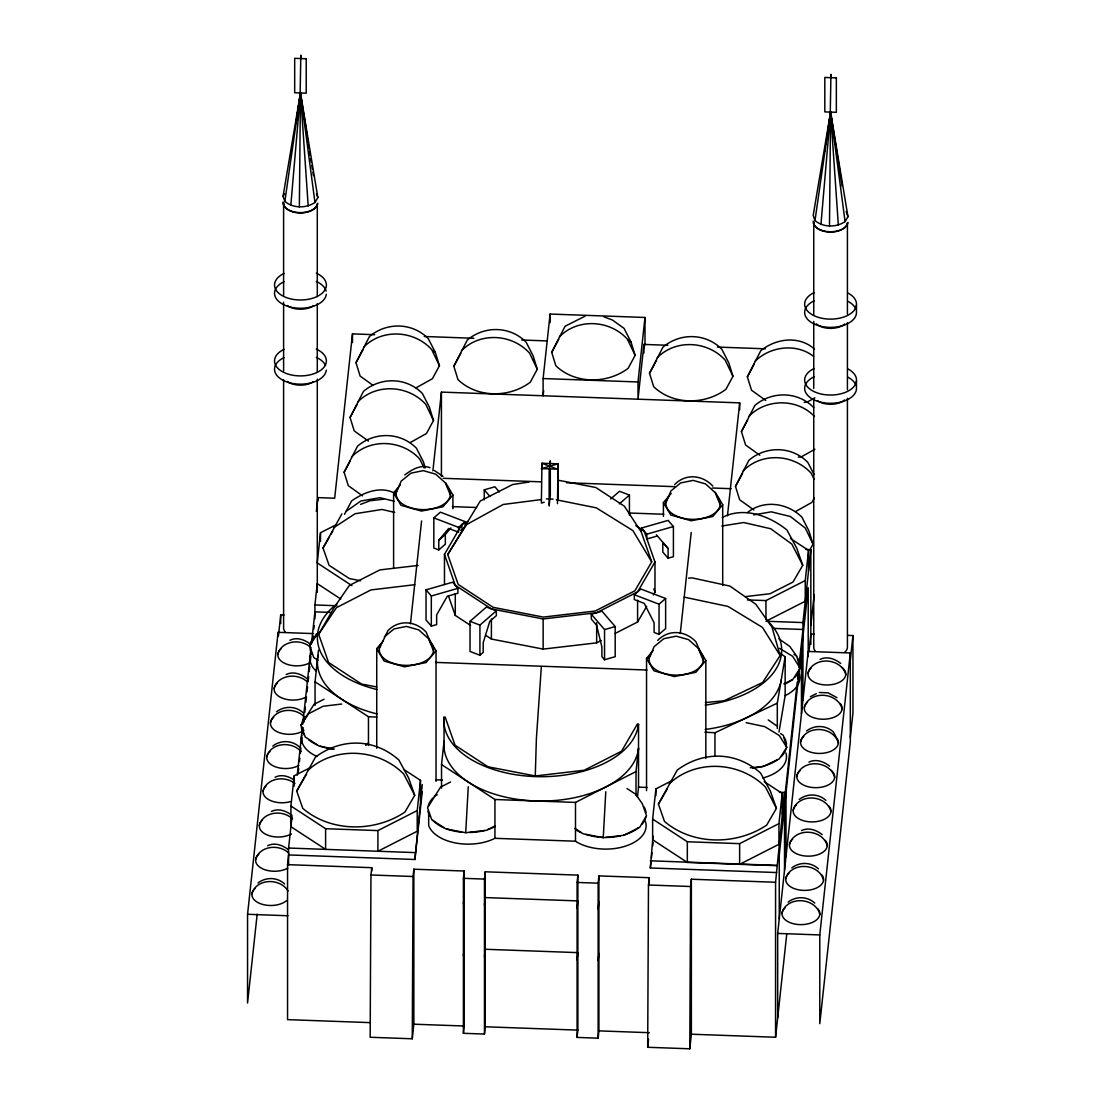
<?xml version="1.0" encoding="UTF-8"?>
<svg xmlns="http://www.w3.org/2000/svg" width="1104" height="1104" viewBox="0 0 1104 1104"><rect width="100%" height="100%" fill="white"/><g stroke="black" fill="none" stroke-linecap="round" stroke-linejoin="round"><path stroke-width="1.5" d="M370.033 1022.621L287.551 1019.641L287.551 864.653L371.758 867.689L370.958 874.975L370.171 1037.263L412.275 1038.781L413.848 1024.195L413.848 869.207L464.204 871.028L464.204 1026.016L463.404 1033.303L484.463 1034.062L485.249 1026.775L485.249 871.787L577.875 875.127L577.875 1030.115L577.088 1037.415L598.133 1038.174L598.92 1030.874L598.92 875.886L649.276 877.708L649.276 884.594M412.275 1038.781L413.062 876.507L413.848 869.207M779.479 792.272L784.53 792.451L775.574 882.262L691.366 879.226L691.366 1034.213L689.793 1048.8L647.689 1047.282L648.476 884.994L649.276 877.708M689.793 1048.8L690.58 886.512L691.366 879.226M299.363 206.959L300.454 92.971L317.842 197.547L314.957 202.487C306.056 208.463 293.153 208.49 284.86 201.397L283.066 196.291L300.454 92.971L307.064 135.13M829.49 226.099L830.581 112.111L847.969 216.688L845.084 221.614C836.183 227.603 823.28 227.631 814.987 220.538L813.193 215.432L830.581 112.111L842.214 186.286M495.047 825.916L486.422 830.305L465.722 832.72L468.262 786.793M637.45 723.907L621.566 751.203L584.168 770.261L535.274 775.96L536.392 738.562L541.291 667.437M627.031 788.56L635.573 794.149L642.321 803.712L646.502 815.649L639.768 827.213L623.939 835.273L603.239 837.688L605.792 791.747M299.488 104.839L299.764 101.444M300.04 98.063L300.454 92.971L314.957 202.487M830.029 118.887L830.581 112.111L845.084 221.614M290.821 205.303L300.454 92.971L301.309 101.513M820.948 224.429L830.581 112.111L831.436 120.64M308.195 205.924L300.454 92.971L300.095 96.31L300.812 55.2L300.812 58.65M257.177 914.153L247.558 1003.012L247.558 914.291L278.084 632.33L313.453 633.599M278.429 635.973L280.72 614.914L284.087 615.025M316.351 511.318L317.842 497.614L334.678 498.221L352.48 333.891L374.698 334.691M290.918 806.017L325.597 828.704L325.597 849.376L290.918 826.675L290.918 806.017L294.188 775.808L310.817 767.335M335.63 525.035L320.505 532.735L317.234 562.943L351.914 585.631M288.599 865.26L288.599 848.038L292.008 816.615M314.916 618.737L314.916 604.964L317.234 583.602L340.819 599.044M287.551 864.653L288.599 854.924L414.911 859.492L422.252 791.651M297.238 775.201L302.399 727.564M302.758 724.155L310.873 649.29M311.425 644.184L314.916 611.851L330.289 612.403M298.163 773.504L298.715 768.398M299.446 761.594L299.819 758.2M300.371 753.107L300.923 748.001M301.475 742.909L302.027 737.803M302.579 732.711L303.131 727.605M303.683 722.513L304.235 717.407M304.787 712.315L305.339 707.209M305.891 702.116L306.443 697.024M306.995 691.918L307.547 686.826M308.099 681.72L308.651 676.628M309.203 671.522L309.755 666.43M310.307 661.324L310.859 656.231M312.515 640.927L313.067 635.835M313.812 629.004L314.185 625.582M315.054 705.428L315.054 681.803L318.476 650.242M410.467 623.691L421.59 520.978M432.892 470.842L441.421 392.099L739.694 402.863L739.694 409.75M417.215 810.571L377.913 830.594L377.913 851.267L417.215 831.243L417.215 810.571L420.486 780.362L403.843 769.474M414.911 859.492L422.266 784.599M441.531 788.187L441.531 764.561L444.043 741.308A97.428 56.249 0 0 0 535.205 800.952A97.428 56.249 0 0 0 638.526 748.319L636.014 771.572L636.014 795.197M463.404 1033.303L463.404 878.315L464.204 871.028M463.404 904.121L464.204 896.821M463.404 955.816L464.204 948.515M484.463 1034.062L484.463 879.074L485.249 871.787M484.463 904.88L485.249 897.58L577.875 900.919L577.088 908.219M543.679 390.637L543.113 395.77L543.113 378.548L550.096 314.047L644.984 317.469L644.984 345.028M484.463 956.575L485.249 949.274L577.875 952.628L577.088 959.914M549.281 504.694L550.303 495.296L550.303 469.462M577.088 1037.415L577.088 882.427L577.875 875.127M667.865 345.276L643.922 344.42L638.002 399.193L638.002 381.97L644.984 317.469M598.133 1038.174L598.133 883.186L598.92 875.886M598.133 908.978L598.92 901.678M598.133 960.673L598.92 953.387M637.45 797.102L638.526 787.138L638.526 723.948A97.428 56.249 0 0 1 535.205 776.581A97.428 56.249 0 0 1 444.043 716.938L444.043 749.74M776.623 865.646L687.323 862.431L652.63 839.73L652.63 819.071L655.9 788.863L672.529 780.39M776.623 872.546L650.325 867.979L653.002 836.101M650.325 867.979L650.877 862.9M651.429 857.808L651.981 852.716M652.712 845.94L653.071 842.545M680.271 633.42L691.214 532.432M647.689 1047.282L648.572 1039.181M727.453 515.844L739.694 402.863M838.336 225.064L830.581 112.111L830.222 115.437L830.939 74.341L830.939 77.777M778.941 823.625L739.639 843.649L739.639 864.322L778.941 844.298L778.941 823.625L782.212 793.417L764.175 781.618M767.473 620.476L805.258 601.225L805.258 580.552L808.528 550.344L790.492 538.545M802.953 700.074L802.953 622.573L810.847 549.654L805.796 549.475M784.53 799.613L797.24 682.217M797.612 678.808L797.971 675.413M798.896 666.899L802.953 629.473L773.932 628.424M810.847 625.388L814.186 594.587M777.685 1017.805L777.685 933.418L808.211 651.457L850.315 652.975L850.315 741.709L819.789 1023.67L819.789 934.936L850.315 652.975M808.915 651.871L810.847 634.041L814.214 634.165M691.366 1034.213L775.574 1037.249L786.752 934.081M850.315 659.875L852.95 635.559L847.9 635.38M850.315 737.362L852.95 713.06L852.95 635.559M284.86 201.397L300.454 92.971L300.509 98.09M814.987 220.538L830.581 112.111L830.663 118.942M295.941 123.51L300.454 92.971M824.826 151.124L825.323 147.729M825.82 144.334L826.33 140.939M826.827 137.558L827.324 134.164M827.834 130.769L830.581 112.111M777.299 728.474L777.299 703.165L785.151 656.783L779.755 653.002M778.982 732.035L785.151 695.603L785.151 656.783M396.157 492.895L401.166 481.165L410.881 473.174L423.246 470.649L435.625 474.127L445.34 482.848L450.349 494.965A26.924 15.539 0 0 1 421.659 509.565A27.365 15.801 0 0 1 396.157 492.895A26.924 15.539 0 0 1 398.351 487.582M379.293 648.669L387.904 630.674C398.944 619.206 415.725 620.89 426.172 632.137L430.657 642.776A27.365 15.801 0 0 1 433.486 650.739A26.924 15.539 0 0 1 404.782 665.339A27.365 15.801 0 0 1 379.293 648.669A26.924 15.539 0 0 1 380.618 644.667M665.96 502.637L670.97 490.907L680.699 482.917L693.064 480.392L705.428 483.856L715.157 492.591L720.153 504.707A26.924 15.539 0 0 1 691.463 519.308A27.365 15.801 0 0 1 665.96 502.637A26.924 15.539 0 0 1 669.203 496.096M649.097 658.412L654.106 646.668L663.821 638.692L676.2 636.166L688.565 639.63L698.294 648.352L703.289 660.468A26.924 15.539 0 0 1 674.599 675.082A27.365 15.801 0 0 1 649.097 658.412A26.924 15.539 0 0 1 651.291 653.099M373.083 385.379L360.139 376.105L355.985 362.692L369.412 336.582C386.579 321.94 412.441 322.409 428.338 338.721L435.28 352.314L439.433 365.714L432.423 378.713L416.098 387.821M368.446 441.089L354.218 430.877L350.051 417.478L363.478 391.368C380.645 376.712 406.507 377.182 422.404 393.493L429.346 407.086L433.499 420.486L426.489 433.486L410.164 442.594M362.512 495.862L348.284 485.65L344.117 472.25L357.544 446.14C374.725 431.498 400.573 431.968 416.484 448.265L423.412 461.858L425.261 467.82M344.489 514.34L351.61 500.926C364.016 492.274 380.176 485.746 394.763 493.157M453.827 366.224L467.254 340.115C484.421 325.473 510.283 325.942 526.18 342.24L533.122 355.847L537.275 369.247L530.265 382.232C509.358 397.964 477.232 398.171 457.981 379.624L453.827 366.224L460.851 353.239M604.067 316.889L612.444 320.022L624.05 328.357L630.977 341.95L635.145 355.35L628.121 368.35C607.214 384.068 575.101 384.275 555.85 365.741L551.696 352.328L565.11 326.218L585.023 316.213M649.511 373.29L662.938 347.18C680.105 332.539 705.967 333.008 721.864 349.306L728.806 362.899L732.959 376.298L725.949 389.298C705.042 405.016 672.916 405.237 653.678 386.69L649.511 373.29L656.535 360.29M765.734 400.435L751.52 390.223L747.353 376.823L760.78 350.713C776.084 338.238 799.172 335.381 814.559 349.14M759.814 455.221L745.586 445.009L741.419 431.595L754.846 405.485C772.027 390.844 797.875 391.313 813.786 407.624M753.88 509.993L739.652 499.781L735.485 486.381L748.912 460.271C766.093 445.616 791.941 446.085 807.852 462.397L814.007 474.485M360.608 580.745L349.333 578.551L329.089 565.303L323.03 547.984L341.867 513.912M296.714 791.057L315.551 756.985C341.647 737.748 374.366 738.259 398.861 759.994L408.632 778.003L414.704 795.322L404.947 812.061C374.711 832.361 330.938 832.457 302.772 808.376L296.714 791.057L306.457 774.318M658.426 804.112L677.263 770.04C703.372 750.803 736.092 751.313 760.587 773.048L770.357 791.057L776.416 808.376L766.673 825.116C736.423 845.416 692.663 845.526 664.484 821.431L658.426 804.112L667.368 788.767M355.985 362.692L363.009 349.706M350.051 417.478L357.075 404.478M344.117 472.25L350.354 460.699M551.696 352.328L558.707 339.342M747.353 376.823L754.377 363.823M741.419 431.595L747.656 420.044M735.485 486.381L742.509 473.381M814.269 498.056L811.923 502.389L795.611 511.497M809.894 549.944L813.013 544.162L808.846 530.762L801.918 517.169C787.469 502.817 763.761 499.436 747.422 512.573M283.066 196.291L284.501 193.835M323.03 547.984L329.53 536.82M331.145 534.032L332.773 531.245M317.98 660.289L313.784 657.542L309.603 645.592L316.337 634.041L319.208 632.578M376.726 686.978L361.532 684.025L328.537 662.441L318.656 634.22L334.54 606.924L349.361 585.451L379.859 569.912L418.057 565.455M334.167 748.995L319.166 746.083L305.187 736.948L301.006 724.997L314.005 704.352L324.052 699.232M444.47 584.527L444.47 554.387L461.858 524.524L467.93 521.433M558.196 480.212L595.815 487.513L624.353 506.184L641.245 531.935L651.719 561.867L634.869 590.819L595.194 611.023L543.347 617.081L493.212 607.352L458.201 584.444L447.727 554.512L480.295 500.995L512.642 484.518L528.968 482.034M450.598 781.991L440.565 787.111L427.565 807.755L431.747 819.706L445.712 828.842L465.722 832.72M635.835 525.642L644.17 531.093L654.976 561.991L637.588 591.868L596.657 612.72L543.14 618.958L491.404 608.925L455.276 585.286L444.47 554.387M614.845 633.586L637.588 622.007L646.696 606.358M653.32 594.973L654.976 592.13L654.976 561.991M722.292 517.431C743.889 506.363 769.253 515.734 786.904 529.975L796.674 547.984L802.746 565.303L792.989 582.043L770.054 593.731L745.048 596.657M447.727 554.512L466.564 524.593L503.162 504.487L541.415 499.546M688.537 578.165L691.891 577.847L729.965 586.1L755.785 604.233L771.986 627.141L780.142 655.541L762.616 682.507L724.086 700.792L705.428 702.572M778.913 638.83L789.843 646.502L796.702 656.204L800.152 668.224L792.727 679.636L783.84 683.859M780.625 733.498L783.302 735.374L786.766 747.394L779.341 758.807L763.03 766.549L750.209 767.777M309.603 645.592L317.124 634.372M318.656 634.22L336.403 607.711L370.916 589.936L414.814 584.692M301.006 724.997L308.527 713.777L323.141 706.243L341.716 704.035M438.771 549.93L438.771 540.229L448.679 528.43L458.574 532.225L458.574 527.381L465.143 521.654L440.399 512.173L433.831 517.886L433.831 548.026L438.771 549.93L445.34 544.203L445.34 534.502L450.846 527.96M393.604 568.463L393.604 492.867L400.269 485.001M445.533 482.586L452.902 495.006L442.911 506.791L421.397 511.055L400.973 505.273L393.604 492.867M376.74 748.291L376.74 648.628L383.405 640.775M428.656 638.36L436.039 650.78L426.034 662.566L404.533 666.816L384.109 661.048L376.74 648.628M663.407 516.341L663.407 502.596L671.191 493.433M715.337 492.329L722.706 504.735L712.715 516.534L691.214 520.784L670.79 515.016L663.407 502.596M646.544 790.671L646.544 658.37L653.209 650.518M698.473 648.089L705.842 660.509L695.851 672.308L674.337 676.559L653.913 670.79L646.544 658.37M438.771 540.229L445.34 534.502M460.768 530.32L462.949 528.416M470.014 621.317L486.45 607.021L496.345 610.816L496.345 615.673L489.776 621.386L483.207 642.68L483.207 652.381L479.923 655.238L470.014 651.443L470.014 621.317L479.923 625.112L496.345 610.816M610.678 498.967L619.523 491.28L629.432 495.075L629.432 515.168M619.316 503.866L629.432 495.075M634.303 594.725L640.872 589.012L665.629 598.492L665.629 628.631L659.047 634.345L654.106 632.454L654.106 622.753L644.198 603.364L634.303 599.569L634.303 594.725L659.047 604.205L665.629 598.492M384.289 636.939L394.018 628.949L406.382 626.423L418.761 629.887L428.476 638.623L433.486 650.739M363.685 347.18C382.136 328.247 414.359 330.262 431.733 349.637L439.433 365.714M357.751 401.966C376.202 383.019 408.439 385.048 425.799 404.423L433.499 420.486M461.527 350.713C479.978 331.78 512.215 333.794 529.575 353.17L537.275 369.247M351.817 456.739C370.282 437.805 402.505 439.82 419.879 459.195L424.074 467.958M559.397 336.817C577.847 317.883 610.07 319.898 627.445 339.273L635.145 355.35M345.897 511.511L360.87 500.995L379.914 497.711L394.197 501.202M657.211 357.779C675.662 338.845 707.899 340.86 725.259 360.235L732.959 376.298M755.053 361.312C770.15 346.228 796.564 342.958 813.579 356.385M749.119 416.084C766.507 398.378 797.35 398.365 814.448 416.429M743.199 470.87C761.65 451.922 793.873 453.951 811.247 473.326L814.048 479.164M333.919 527.56L355.088 513.733L382.025 509.468L394.694 512.394M307.602 770.633C334.374 745.683 378.506 748.374 403.802 774.111L414.704 795.322M669.314 783.688C696.1 758.738 740.218 761.429 765.527 787.166L776.416 808.376M404.768 474.899C411.999 469.545 420.803 464.094 430.063 467.71M674.585 484.642C685.612 473.174 702.406 474.858 712.853 486.091M657.708 640.417C668.748 628.949 685.543 630.619 695.975 641.866L700.46 652.519A27.365 15.801 0 0 1 703.289 660.468M814.89 397.799L807.466 401.939L804.195 402.367M814.89 449.273L801.532 456.725L798.275 457.153M276.511 711.804C284.459 705.663 295.72 705.884 303.172 712.77M272.798 746.042C280.761 739.901 292.022 740.122 299.46 747.008M365.617 744.62L368.501 743.158M485.843 635.421L491.404 639.05L543.14 649.097L596.657 642.859L601.197 640.541M747.394 599.914L765.955 600.576L805.258 580.552M257.963 882.993C265.926 876.838 277.187 877.059 284.639 883.945M434.286 796.205L437.17 794.728M441.531 764.561L494.937 799.503L575.488 802.415L636.014 771.572M810.336 696.707L816.325 693.657M806.638 730.945C814.586 724.804 825.861 725.024 833.299 731.911L836.418 737.665A18.92 10.916 0 0 1 818.299 753.425A18.92 10.916 0 0 1 803.726 736.492M799.227 799.42C807.176 793.265 818.437 793.486 825.889 800.372M791.803 867.882C799.765 861.741 811.026 861.962 818.464 868.848M788.104 902.12C796.053 895.979 807.314 896.2 814.766 903.086M704.904 732.2L714.95 732.766L777.299 703.165M360.58 504.376L370.019 500.761L383.709 499.16M289.91 640.292C296.81 636.746 304.939 639.74 310.583 644.294M286.198 674.53C293.112 670.984 301.226 673.978 306.871 678.532M275.075 777.23C281.423 774.001 289.096 776.181 294.437 780.376M271.377 811.468C278.277 807.921 286.405 810.916 292.049 815.483M267.665 845.705C274.579 842.159 282.693 845.153 288.337 849.721M820.037 659.419C826.937 655.886 835.066 658.881 840.71 663.435M808.915 762.133C815.828 758.586 823.943 761.581 829.587 766.148M801.504 830.594C808.404 827.062 816.532 830.056 822.176 834.61M484.256 499.877L484.256 489.831L494.896 486.781L499.298 491.901M544.162 502.265L541.374 503.065L541.954 463.252L558.072 463.832L558.072 498.277M426.034 589.84L452.64 582.208L457.925 588.363L457.925 593.207L447.286 596.257L436.646 614.9L436.646 624.602L431.319 626.134L426.034 619.979L426.034 589.84L431.319 595.994L431.319 626.134M641.521 531.259L641.521 528.029L668.127 520.398L673.412 526.539L673.412 556.678L668.099 558.196L662.8 552.055L662.8 542.354L668.099 548.495L668.099 558.196M431.319 595.994L457.925 588.363M641.521 528.029L646.806 534.17L673.412 526.539M657.446 535.964L646.806 539.014L646.806 534.17M591.33 614.238L601.97 611.188L615.19 626.548L615.19 656.687L604.55 659.737L601.901 656.673L601.901 646.972L596.615 625.237L591.33 619.096L591.33 614.238L604.55 629.597L604.55 659.737M604.55 629.597L615.19 626.548M753.825 514.85L771.282 511.842L790.34 516.493L805.313 528.098L813.013 544.162M721.864 526.001L743.737 522.537L770.675 528.733L791.844 544.093L802.746 565.303M546.397 498.898L553.049 499.132M819.347 692.498L827.972 692.815L836.998 697.673M424.267 336.485L473.837 338.279M521.695 340.004L547.336 340.929M717.434 347.07L765.293 348.795M543.113 378.548L638.002 381.97M443.132 478.294L540.85 481.827M566.559 482.752L674.558 486.657M712.259 488.009L731.124 488.699M452.474 506.626L476.528 507.495M629.473 513.015L663.849 514.257M314.916 604.964L336.789 605.751M765.955 621.248L802.953 622.573M435.597 662.4L646.985 670.031M315.054 681.803L368.46 716.744L376.85 717.048M435.597 779.81L442.469 780.059M638.388 787.124L646.985 787.442M325.597 828.704L377.913 830.594M652.63 819.071L687.323 841.759L739.639 843.649M428.669 813.814L428.669 825.461A40.351 23.294 0 0 0 494.937 838.309L575.488 841.22A40.351 23.294 0 0 0 623.705 846.671A40.351 23.294 0 0 0 645.316 821.183M650.325 860.816L776.623 865.384M288.599 848.038L414.911 852.592M370.958 874.975L413.062 876.507M463.404 878.315L484.463 879.074M577.088 882.427L598.133 883.186M648.476 884.994L690.58 886.512M247.558 914.291L287.965 915.754M777.685 933.418L819.789 934.936M413.848 1024.195L464.204 1026.016M485.249 1026.775L577.875 1030.115M598.92 1030.874L649.276 1032.695M535.274 775.96L487.996 766.783L455 745.2L445.133 716.965M603.239 837.688L583.229 833.81L574.853 828.317M556.375 499.808L596.284 507.84L632.896 530.596L651.719 561.867M684.245 597.14L728.033 606.441L762.45 627.403L780.142 655.541M746.166 722.678L764.699 726.611L779.272 735.485L786.766 747.394M433.831 517.886L458.574 527.381M779.548 648.324L792.658 656.314L800.152 668.224M448.445 595.912L455.276 615.425L470.566 625.416M434.327 470.483L443.035 476.362M794.011 654.313L796.702 656.204M768.246 719.918L776.443 725.673M628.397 340.087L630.977 341.95M432.685 350.451L435.28 352.314M484.256 489.831L489.762 496.234M656.425 534.833L668.099 548.495M846.175 211.582L847.969 216.688M653.844 588.874L654.976 592.13M316.489 193.724L317.842 197.547M307.588 138.497L308.113 141.864M308.651 145.245L309.175 148.612M309.7 151.979L310.238 155.36M310.762 158.728L311.287 162.095M311.825 165.476L312.349 168.843M312.874 172.21L313.412 175.591M831.781 124.048L832.126 127.471M856.442 305.09L856.442 313.357A25.916 14.959 0 0 1 818.74 325.735A25.916 14.959 0 0 1 814.186 300.826M856.442 381.004L856.442 389.27A25.916 14.959 0 0 1 818.74 401.649A25.916 14.959 0 0 1 814.186 376.754M847.417 314.047L847.417 222.939A16.877 9.743 0 0 1 829.532 232.047A16.877 9.743 0 0 1 813.745 221.725L813.745 314.557M847.417 322.644L847.417 389.684M847.417 398.282L847.417 647.565A16.877 9.743 0 0 1 844.643 652.34M813.745 321.43L813.745 388.47M813.745 398.792L813.745 646.351A16.877 9.743 0 0 0 815.47 651.291M810.847 549.654L810.847 644.377M808.528 550.344L808.528 571.016M808.211 656.618L808.211 587.742L779.258 855.117L779.258 918.832M801.463 650.049L801.463 713.764M786.007 792.81L786.007 856.525M784.53 792.451L784.53 870.214M782.212 793.417L782.212 814.09M775.574 882.262L775.574 1037.249M765.955 600.576L765.955 619.523M722.706 504.735L722.706 585.493M714.95 732.766L714.95 756.392M705.842 660.509L705.842 758.448M687.323 841.759L687.323 862.431M659.047 604.205L659.047 634.345M655.9 788.863L655.9 795.667M643.922 344.42L643.922 353.032M637.588 600.231L637.588 622.007M596.657 622.766L596.657 642.859M575.488 802.415L575.488 841.22M557.492 503.645L558.072 463.832L541.374 468.62L557.492 469.2L541.954 463.252L541.954 466.702M550.096 314.047L550.096 322.658M550.303 464.301L550.303 460.851L549.143 471.601L549.143 506.046M543.14 618.958L543.14 649.097M494.937 799.503L494.937 838.309M491.404 618.971L491.404 639.05M479.923 625.112L479.923 655.238M465.143 521.654L465.143 524.897M461.858 524.524L461.858 527.864M455.276 593.662L455.276 615.425M452.902 495.006L452.902 508.751M441.421 392.099L441.421 476.514M436.039 650.78L436.039 781.356M420.486 780.362L420.486 801.035M371.758 867.689L371.758 871.139M368.46 716.744L368.46 745.435M352.48 333.891L352.48 342.502M320.505 532.735L320.505 541.346M317.842 497.614L317.842 501.064M317.29 296.631L317.29 203.798A16.877 9.743 0 0 1 299.405 212.92A16.877 9.743 0 0 1 283.604 202.584L283.604 295.417M317.29 303.517L317.29 372.283M317.29 379.155L317.29 592.324M294.188 775.808L294.188 786.145M283.604 302.289L283.604 371.054M283.604 379.652L283.604 627.21A16.877 9.743 0 0 0 285.343 632.15M280.72 614.914L280.72 623.512M278.084 632.33L278.084 635.738M717.324 496.745A27.365 15.801 0 0 1 720.153 504.707M799.324 673.785A40.351 23.294 0 0 1 785.151 695.603M781.218 679.981A97.428 56.249 0 0 1 705.18 729.454M767.556 620.972A97.428 56.249 0 0 1 705.18 705.083M799.337 669.769A40.351 23.294 0 0 1 794.659 677.414M792.341 679.512A40.351 23.294 0 0 1 785.151 683.956M797.599 658.246A40.351 23.294 0 0 1 799.848 665.119M785.938 752.956A40.351 23.294 0 0 1 762.809 777.989M785.938 748.94A40.351 23.294 0 0 1 781.259 756.585M777.644 759.676A40.351 23.294 0 0 1 752.735 768.122M784.213 737.431A40.351 23.294 0 0 1 786.462 744.303M645.771 817.167A40.351 23.294 0 0 1 642.293 824.053M638.692 827.614A40.351 23.294 0 0 1 623.705 835.024M620.42 835.866A40.351 23.294 0 0 1 605.723 837.467M602.411 837.384A40.351 23.294 0 0 1 585.948 834.458M581.035 832.582A40.351 23.294 0 0 1 575.488 829.573M644.143 806.983A40.351 23.294 0 0 1 646.006 812.516M494.937 826.675A40.351 23.294 0 0 1 487.789 829.587M484.559 830.512A40.351 23.294 0 0 1 469.849 832.485M461.596 832.181A40.351 23.294 0 0 1 446.734 828.925M443.518 827.614A40.351 23.294 0 0 1 432.644 820.175M429.842 816.38A40.351 23.294 0 0 1 427.979 810.847M428.214 806.196A40.351 23.294 0 0 1 432.754 798.095M286.585 900.616A18.92 10.916 0 0 1 260.365 903.679A18.92 10.916 0 0 1 255.065 888.541M251.947 893.895A19.196 15.649 6.2 0 1 268.134 881.627A19.196 15.649 6.2 0 1 288.061 891.025M287.785 868.13A18.92 10.916 0 0 1 262.49 868.765A18.92 10.916 0 0 1 258.764 854.303M255.645 859.657A19.196 15.649 6.2 0 1 269.252 847.748A19.196 15.649 6.2 0 1 288.806 853.075M291.484 833.893A18.92 10.916 0 0 1 266.188 834.527A18.92 10.916 0 0 1 262.476 820.065M259.357 825.419A19.196 15.649 6.2 0 1 272.95 813.51A19.196 15.649 6.2 0 1 292.519 818.837M290.352 801.642A18.92 10.916 0 0 1 267.761 799.089A18.92 10.916 0 0 1 266.188 785.827M263.069 791.182A19.196 15.649 6.2 0 1 275.807 779.465A19.196 15.649 6.2 0 1 294.961 783.509M298.908 765.417A18.92 10.916 0 0 1 273.613 766.052A18.92 10.916 0 0 1 269.887 751.589M266.768 756.958A19.196 15.649 6.2 0 1 281.216 744.896A19.196 15.649 6.2 0 1 301.047 751.52M303.959 730.337A18.92 10.916 0 0 1 278.098 732.173A18.92 10.916 0 0 1 273.599 717.352M270.48 722.72A19.196 15.649 6.2 0 1 284.929 710.659A19.196 15.649 6.2 0 1 304.745 717.296M306.319 696.955A18.92 10.916 0 0 1 281.023 697.576A18.92 10.916 0 0 1 277.297 683.128M274.178 688.482A19.196 15.649 6.2 0 1 287.785 676.573A19.196 15.649 6.2 0 1 307.354 681.899M310.031 662.717A18.92 10.916 0 0 1 284.722 663.352A18.92 10.916 0 0 1 281.009 648.89M277.891 654.244A19.196 15.649 6.2 0 1 291.497 642.335A19.196 15.649 6.2 0 1 311.052 647.662M317.842 203.205A17.416 10.06 0 0 1 299.363 212.603A17.416 10.06 0 0 1 283.066 201.949M313.481 305.684A16.877 9.743 0 0 1 287.219 305.532M326.315 294.216A25.916 14.959 0 0 1 288.613 306.595A25.916 14.959 0 0 1 284.059 281.699M316.31 281.451A25.916 14.959 0 0 1 326.094 291.111M316.31 273.185A25.916 14.959 0 0 1 319.691 295.058A25.916 14.959 0 0 1 281.672 295.334A25.916 14.959 0 0 1 284.059 273.433M313.481 381.598A16.877 9.743 0 0 1 287.219 381.46M326.315 370.144A25.916 14.959 0 0 1 288.613 382.522A25.916 14.959 0 0 1 284.059 357.613M316.31 357.379A25.916 14.959 0 0 1 325.542 365.465M316.31 349.112A25.916 14.959 0 0 1 319.691 370.972A25.916 14.959 0 0 1 281.672 371.261A25.916 14.959 0 0 1 284.059 349.347M847.969 222.332A17.416 10.06 0 0 1 829.49 231.743A17.416 10.06 0 0 1 813.193 221.076M844.643 324.01A16.877 9.743 0 0 1 816.311 323.831M847.927 301.309A25.916 14.959 0 0 1 855.669 308.678M847.927 293.043A25.916 14.959 0 0 1 848.921 314.723A25.916 14.959 0 0 1 811.357 314.198A25.916 14.959 0 0 1 814.186 292.56M844.643 399.938A16.877 9.743 0 0 1 817.346 400.586M847.927 377.223A25.916 14.959 0 0 1 855.669 384.606M847.927 368.957A25.916 14.959 0 0 1 848.921 390.65A25.916 14.959 0 0 1 811.357 390.112A25.916 14.959 0 0 1 814.186 368.488M315.951 670.873A40.351 23.294 0 0 1 311.369 652.685M376.988 713.902A97.428 56.249 0 0 1 318.09 655.307M376.988 689.531A97.428 56.249 0 0 1 337.327 603.584M317.041 756.502A40.351 23.294 0 0 1 301.737 735.085M368.46 743.917A40.351 23.294 0 0 1 365.797 745.159M333.518 749.257A40.351 23.294 0 0 1 320.27 746.166M317.041 744.869A40.351 23.294 0 0 1 308.651 739.777M304.166 734.919A40.351 23.294 0 0 1 301.406 726.542M302.165 721.919A40.351 23.294 0 0 1 305.215 716.551M311.963 654.23A40.351 23.294 0 0 1 310.1 648.697M310.334 644.046A40.351 23.294 0 0 1 313.812 637.16M447.52 487.002A27.365 15.801 0 0 1 450.349 494.965M817.885 908.854A18.92 10.916 0 0 1 799.765 924.614A18.92 10.916 0 0 1 785.192 907.667M782.074 913.022A19.196 15.649 6.2 0 1 800.952 900.698A19.196 15.649 6.2 0 1 819.83 914.388M821.597 874.616A18.92 10.916 0 0 1 803.477 890.376A18.92 10.916 0 0 1 788.891 873.43M785.772 878.798A19.196 15.649 6.2 0 1 804.65 866.474A19.196 15.649 6.2 0 1 823.529 880.15M825.309 840.379A18.92 10.916 0 0 1 807.19 856.138A18.92 10.916 0 0 1 792.603 839.192M789.484 844.56A19.196 15.649 6.2 0 1 808.363 832.237A19.196 15.649 6.2 0 1 827.241 845.926M829.007 806.141A18.92 10.916 0 0 1 810.888 821.9A18.92 10.916 0 0 1 796.315 804.968M793.196 810.322A19.196 15.649 6.2 0 1 812.075 797.999A19.196 15.649 6.2 0 1 830.953 811.688M830.608 769.985A18.92 10.916 0 0 1 829.007 784.571A18.92 10.916 0 0 1 803.726 785.179A18.92 10.916 0 0 1 800.014 770.73M796.895 776.084A19.196 15.649 6.2 0 1 815.773 763.761A19.196 15.649 6.2 0 1 834.652 777.451M800.607 741.847A19.196 15.649 6.2 0 1 819.485 729.523A19.196 15.649 6.2 0 1 838.364 743.213M840.13 703.441A18.92 10.916 0 0 1 822.011 719.201A18.92 10.916 0 0 1 807.438 702.254M804.319 707.609A19.196 15.649 6.2 0 1 823.198 695.285A19.196 15.649 6.2 0 1 842.076 708.975M841.731 667.285A18.92 10.916 0 0 1 840.13 681.872A18.92 10.916 0 0 1 814.849 682.479A18.92 10.916 0 0 1 811.136 668.017M808.018 673.385A19.196 15.649 6.2 0 1 826.896 661.048A19.196 15.649 6.2 0 1 845.774 674.737M306.222 58.733L294.685 58.319L294.685 92.764L306.222 93.178L306.222 58.733M836.349 77.873L824.812 77.459L824.812 111.904L836.349 112.318L836.349 77.873"/></g></svg>
